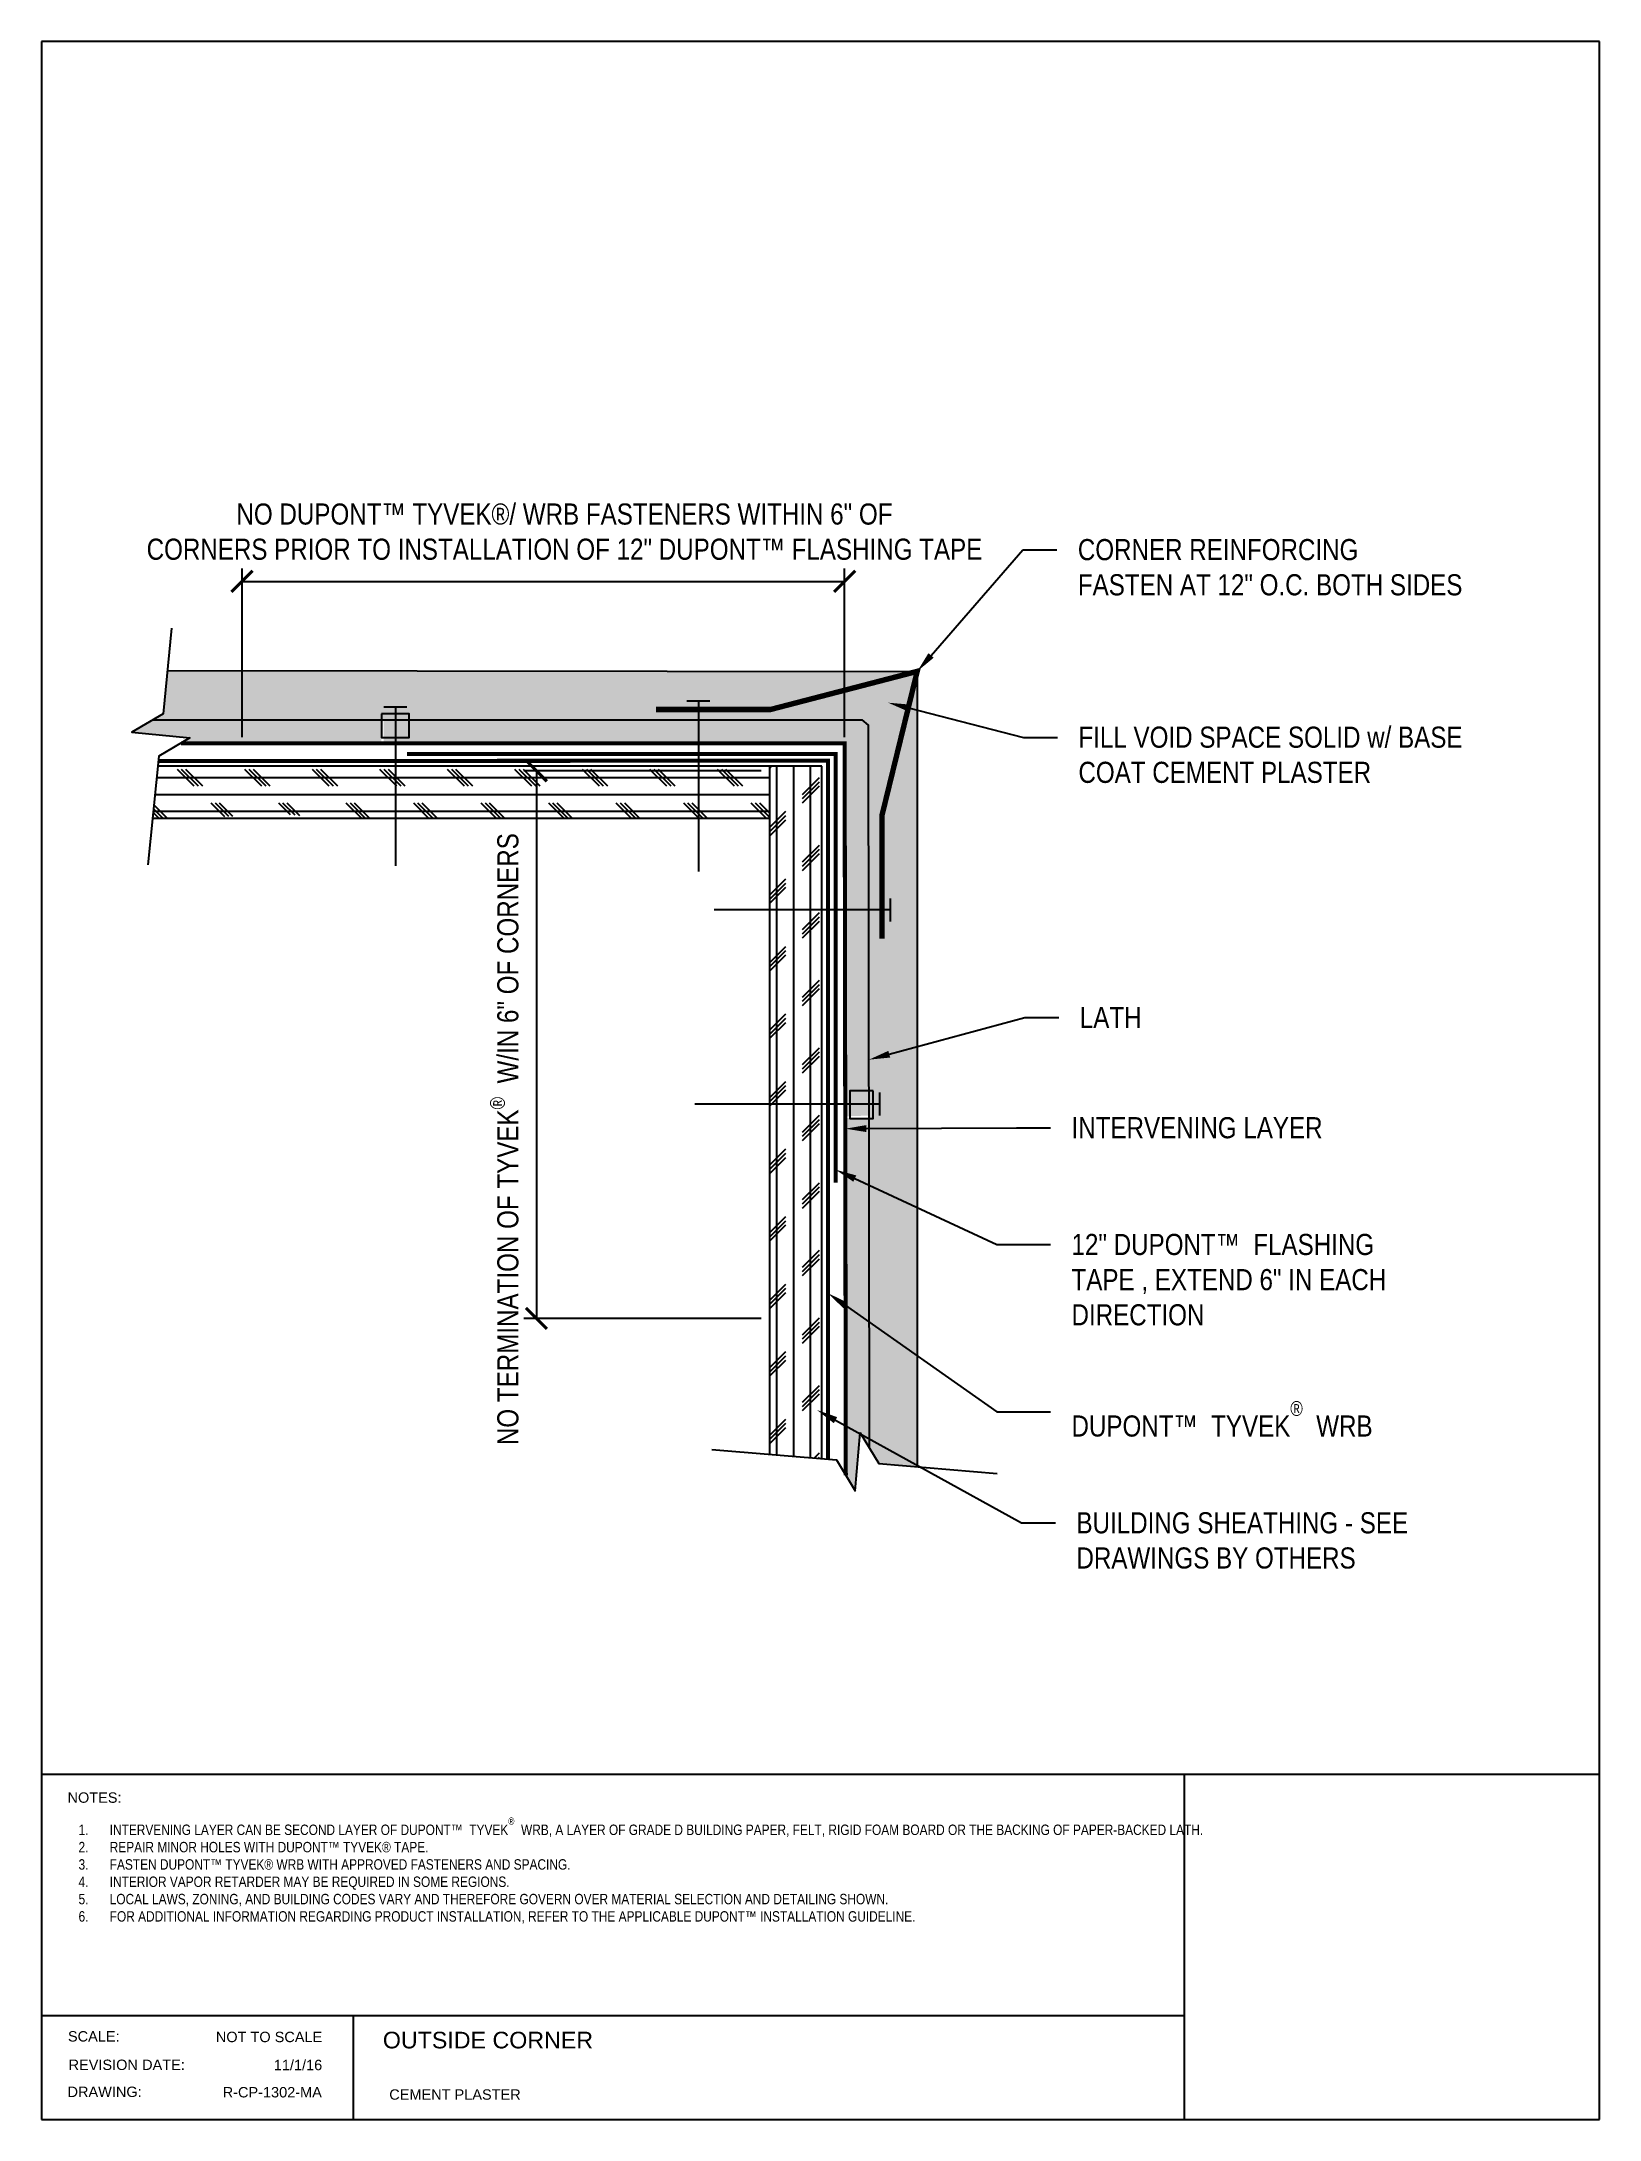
# Paper-space layout 'Title Block' of a CAD drawing. Header units: inches. Extents: x 0.3 to 7.8, y 0.1 to 10.1.
# The model-space entities are those that its viewports show. They can reach past a viewport. Long polylines and large blocks are cut down to what shows.
import ezdxf
from ezdxf import colors
from ezdxf.entities.mleader import LeaderData, LeaderLine
from ezdxf.math import Vec2, Vec3

# ---------------------------------------------------------------- set-up
doc = ezdxf.new("R2010")
doc.units = ezdxf.units.IN
doc.header["$MEASUREMENT"] = 0
for name, pattern in [('CENTER2', [1.125, 0.75, -0.125, 0.125, -0.125]), ('CENTER6', [0.4125, 0.3, -0.05, 0.03125, -0.03125]), ('HIDDEN', [0.375, 0.25, -0.125])]:
    doc.linetypes.add(name, pattern=pattern)
for name, color, linetype, lineweight in [('-ATI-WRB', 5, 'CENTER6', 15), ('.ATI-DETAIL', 13, 'Continuous', 25), ('.ATI-HATCH', 8, 'Continuous', 25), ('.ATI-TEXT', 7, 'Continuous', 35), ('ATI-SAM', 4, 'HIDDEN', 15)]:
    doc.layers.add(name, color=color, linetype=linetype, lineweight=lineweight)
doc.layers.add('title block', color=7, linetype='Continuous')
doc.styles.add('ATI ARCH 5-32', font='ARIALN.TTF', dxfattribs={"height": 0.15625})
doc.styles.get("Standard").update_dxf_attribs({"font": 'arial.ttf'})
doc.linetypes.add('ZIGZAG', pattern='A,0.0001,-0.2,[131,ltypeshp.shx,S=0.2,R=0,X=-0.2,Y=0],-0.4,[131,ltypeshp.shx,S=0.2,R=180,X=0.2,Y=0],-0.2', length=0.8001)
doc.dimstyles.new('ATI ARCH 5-32$0', dxfattribs={"dimtxt": 0.15625, "dimasz": 0.15625, "dimexe": 0.09375, "dimexo": 0.0625, "dimgap": 0.0625, "dimtad": 0, "dimdec": 4, "dimzin": 0, "dimdsep": 46, "dimlunit": 4, "dimtxsty": 'ATI ARCH 5-32', "dimblk": 'ARCHTICK', "dimcen": 0.09, "dimadec": 0, "dimazin": 0, "dimtfac": 0.8, "dimtdec": 4, "dimtofl": 0, "dimtmove": 1, "dimatfit": 3, "dimldrblk": 'ARCHTICK', "dimfxl": 1, "dimtolj": 1, "dimtzin": 0, "dimarcsym": 0})

# ---------------------------------------------------------------- blocks, each defined once
blk = doc.blocks.new('_ARCHTICK')
at = {"color": 0, "linetype": 'ByBlock', "const_width": 0.15}
blk.add_lwpolyline([(-0.5, -0.5), (0.5, 0.5)], dxfattribs=at)
blk = doc.blocks.new('*D2')
at = {"layer": '.ATI-TEXT', "color": 0, "lineweight": -2, "transparency": 16777216}
for p, q in [((22.698, 18.83), (22.698, 20.077)), ((27.161, 18.83), (27.161, 20.077)), ((22.698, 19.983), (27.161, 19.983))]:
    blk.add_line(p, q, dxfattribs=at)
at = {"layer": 'Defpoints', "color": 0, "transparency": 16777216}
for p in [(27.161, 19.983), (22.698, 18.767), (27.161, 18.767)]:
    blk.add_point(p, dxfattribs=at)
at = {"layer": '.ATI-TEXT', "color": 0, "lineweight": -2, "transparency": 16777216, "xscale": 0.15625, "yscale": 0.15625, "zscale": 0.15625, "rotation": 180}
blk.add_blockref('_ARCHTICK', (22.698, 19.983), dxfattribs=at)
at = {"layer": '.ATI-TEXT', "color": 0, "lineweight": -2, "transparency": 16777216, "xscale": 0.15625, "yscale": 0.15625, "zscale": 0.15625}
blk.add_blockref('_ARCHTICK', (27.161, 19.983), dxfattribs=at)
at = {"layer": '.ATI-TEXT', "color": 0, "transparency": 16777216, "insert": (25.086, 20.35), "char_height": 0.15625, "attachment_point": 5, "style": 'ATI ARCH 5-32'}
blk.add_mtext('\\A1;NO DUPONT™ TYVEK®/ WRB FASTENERS WITHIN 6" OF \\PCORNERS PRIOR TO INSTALLATION OF 12" DUPONT™ FLASHING TAPE ', dxfattribs=at)
blk = doc.blocks.new('*D3')
at = {"layer": '.ATI-TEXT', "color": 0, "lineweight": -2, "transparency": 16777216}
for p, q in [((26.543, 18.58), (24.784, 18.58)), ((24.878, 18.58), (24.878, 14.526)), ((26.543, 14.526), (24.784, 14.526))]:
    blk.add_line(p, q, dxfattribs=at)
at = {"layer": 'Defpoints', "color": 0, "transparency": 16777216}
for p in [(26.606, 18.58), (24.878, 14.526), (26.606, 14.526)]:
    blk.add_point(p, dxfattribs=at)
at = {"layer": '.ATI-TEXT', "color": 0, "lineweight": -2, "transparency": 16777216, "xscale": 0.15625, "yscale": 0.15625, "zscale": 0.15625}
for p, rotation in [((24.878, 18.58), 90), ((24.878, 14.526), 270)]:
    blk.add_blockref('_ARCHTICK', p, dxfattribs=dict(at, rotation=rotation))
at = {"layer": '.ATI-TEXT', "color": 0, "transparency": 16777216, "insert": (24.641, 15.853), "char_height": 0.15625, "attachment_point": 5, "rotation": 90, "style": 'ATI ARCH 5-32'}
blk.add_mtext('\\A1;NO TERMINATION OF TYVEK{\\H0.7x;\\C7;\\S®^ ;}  W/IN 6" OF CORNERS', dxfattribs=at)

msp = doc.modelspace()

# ---------------------------------------------------------------- hatches: boundary and pattern name
at = {"layer": '.ATI-HATCH'}
h = msp.add_hatch(dxfattribs=at)
h.set_pattern_fill('AR-SAND', color=256, scale=0.07)
h.set_pattern_definition([(37.5, (-55.51291, -17.96897), (-0.00440954, 0.13487766), [0, -0.1064, 0, -0.119, 0, -0.11375]), (7.5, (-55.51291, -17.96897), (0.12388437, 0.19755022), [0, -0.0574, 0, -0.0959, 0, -0.03675]), (327.5, (-55.59901, -17.96897), (0.21798993, 0.00039613), [0, -0.035, 0, -0.126, 0, -0.1645]), (317.5, (-55.59901, -17.96897), (0.21042886, 0.0614373), [0, -0.0175, 0, -0.0826, 0, -0.0945])])
h.paths.add_polyline_path([(27.69844, 19.31643), (22.1442, 19.32249), (22.11301, 19.00133), (22.03863, 18.95766), (26.07786, 18.95766), (26.07786, 19.03401), (26.61166, 19.03401)])
h.paths.add_polyline_path([(26.07786, 18.95766), (23.74626, 18.95766), (23.74678, 18.7832), (26.07786, 18.7832)])
h.paths.add_polyline_path([(23.73039, 18.95766), (22.03863, 18.95766), (21.88269, 18.86611), (22.31209, 18.82329), (22.24381, 18.7832), (23.73039, 18.7832)])
h.paths.add_polyline_path([(27.33705, 18.9174), (27.2916, 18.95766), (26.07786, 18.95766), (26.07786, 18.7832), (27.16096, 18.7832), (27.16292, 17.5501), (27.33906, 17.5501)], flags=17)
h.paths.add_polyline_path([(27.69844, 19.31643), (26.61166, 19.03401), (26.07786, 19.03401), (26.07786, 18.95766), (27.2916, 18.95766), (27.33705, 18.9174), (27.33906, 17.5501), (27.43846, 17.5501), (27.43846, 18.2541)])
h.paths.add_polyline_path([(27.69844, 19.31643), (27.43846, 18.2541), (27.43846, 17.5501), (27.33906, 17.5501), (27.34178, 15.69321), (27.69844, 15.78886)])
h.paths.add_polyline_path([(27.33906, 17.5501), (27.16292, 17.5501), (27.16536, 16.02212), (27.34101, 16.02736)])
h.paths.add_polyline_path([(27.34116, 16.11277), (27.33542, 16.11277), (27.33542, 16.00985), (27.16538, 16.00985), (27.16901, 13.73022), (27.27506, 13.67168), (27.27571, 13.67924), (27.28293, 13.66733), (27.3448, 13.63318)])
h.paths.add_polyline_path([(27.69844, 15.78886), (27.34178, 15.69321), (27.34261, 15.12714), (27.69844, 14.96921)])
h.paths.add_polyline_path([(27.69844, 14.96921), (27.34261, 15.12714), (27.34365, 14.41464), (27.69844, 14.25718)])
h.paths.add_polyline_path([(27.69844, 14.25718), (27.34365, 14.41464), (27.3448, 13.63318), (27.69844, 13.43794)])
h.paths.add_polyline_path([(27.27506, 13.67168), (27.16901, 13.73022), (27.1696, 13.36352), (27.23878, 13.2493)])
h.paths.add_polyline_path([(27.3448, 13.63318), (27.3449, 13.56502), (27.41408, 13.4508), (27.69844, 13.42736), (27.69844, 13.43794)])
h.paths.add_polyline_path([(27.3448, 13.63318), (27.28293, 13.66733), (27.3449, 13.56502)])
h = msp.add_hatch(dxfattribs=at)
h.set_pattern_fill('CORK', color=256, angle=180, style=0)
h.set_pattern_definition([(180, (21.34166, 18.53067), (-2e-17, -0.125), []), (315, (21.27916, 18.59317), (0.25, 0.25), [0.176777, -0.176777]), (315, (21.2479, 18.59317), (0.25, 0.25), [0.176777, -0.176777]), (315, (21.21666, 18.59317), (0.25, 0.25), [0.176777, -0.176777])])
edge = h.paths.add_edge_path(flags=17)
edge.add_arc((25.25888, 18.09477), 0.47909, 90, 163.904101)
edge.add_line((24.79857, 18.22759), (25.71919, 18.22759))
edge.add_arc((25.25888, 18.09477), 0.47909, 16.095899, 90)
h.paths.add_polyline_path([(23.35651, 18.22759), (22.97929, 18.26434), (22.39839, 18.2333)], flags=16)
edge = h.paths.add_edge_path()
edge.add_line((22.07369, 18.60746), (22.03577, 18.2292))
edge.add_line((22.03577, 18.2292), (24.79857, 18.22759))
edge.add_arc((25.25888, 18.09477), 0.47909, 16.095899, 163.904101, ccw=False)
edge.add_line((25.71919, 18.22759), (26.60596, 18.22759))
edge.add_line((26.60596, 18.22759), (26.60596, 18.61386))
edge.add_line((26.60596, 18.61386), (22.07369, 18.60746))
h = msp.add_hatch(dxfattribs=at)
h.set_pattern_fill('CORK', color=256, angle=90, style=0)
h.set_pattern_definition([(90, (26.90903, 18.40257), (-0.125, 8e-18), []), (225, (26.97153, 18.46507), (0.25, -0.25), [0.176777, -0.176777]), (225, (26.97153, 18.49632), (0.25, -0.25), [0.176777, -0.176777]), (225, (26.97153, 18.52757), (0.25, -0.25), [0.176777, -0.176777])])
h.paths.add_polyline_path([(26.60596, 13.51893), (26.99222, 13.48676), (26.99222, 18.61386), (26.60596, 18.61386)])

# ---------------------------------------------------------------- linework, layer by layer
at = {"layer": '-ATI-WRB', "linetype": 'CENTER6', "ltscale": 0.75, "const_width": 0.03}
msp.add_lwpolyline([(22.07816, 18.65204), (27.03767, 18.65554), (27.03767, 13.48297)], dxfattribs=at)
at = {"layer": '.ATI-DETAIL'}
for p, q in [((22.1442, 19.32249), (27.69844, 19.31643)), ((27.69844, 19.31643), (27.69844, 13.42736)), ((25.99259, 19.09831), (26.16312, 19.09831)), ((23.74805, 19.05356), (23.91857, 19.05356)), ((26.99222, 18.61386), (26.60596, 18.61386)), ((27.49964, 17.46483), (27.49964, 17.63536)), ((27.41964, 16.19803), (27.41964, 16.02751))]:
    msp.add_line(p, q, dxfattribs=at)
at = {"layer": '.ATI-DETAIL', "color": 13}
for p, q in [((26.60596, 18.61386), (22.07433, 18.61386)), ((26.60596, 13.51893), (26.60596, 18.61386)), ((26.99222, 13.48676), (26.99222, 18.61386)), ((26.60596, 18.22759), (22.0356, 18.22759))]:
    msp.add_line(p, q, dxfattribs=at)
at = {"layer": '.ATI-DETAIL'}
for points in [[(22.17477, 19.63732), (22.11301, 19.00133), (21.88269, 18.86611), (22.31209, 18.82329), (22.08177, 18.68807), (22.00111, 17.8835)], [(26.07786, 19.09831), (26.07786, 17.83526)], [(23.83331, 19.05356), (23.83331, 17.87752)], [(27.49964, 17.5501), (26.19461, 17.5501)], [(27.41964, 16.11277), (26.05246, 16.11277)], [(26.17656, 13.55469), (27.10042, 13.47774), (27.23878, 13.2493), (27.27571, 13.67924), (27.41408, 13.4508), (28.29158, 13.37845)]]:
    msp.add_lwpolyline(points, dxfattribs=at)
at = {"layer": '.ATI-DETAIL', "linetype": 'Continuous', "const_width": 0.04}
msp.add_lwpolyline([(25.76303, 19.03401), (26.61166, 19.03401), (27.69844, 19.31643), (27.43846, 18.2541), (27.43846, 17.33741)], dxfattribs=at)
at = {"layer": '.ATI-DETAIL', "linetype": 'ZIGZAG', "ltscale": 0.25}
for points in [[(22.03863, 18.95766), (27.2916, 18.95766)], [(27.3449, 13.56502), (27.33705, 18.9174), (27.2916, 18.95766)]]:
    msp.add_lwpolyline(points, dxfattribs=at)
at = {"layer": '.ATI-DETAIL'}
for points in [[(23.73039, 19.00224), (23.73039, 18.82778), (23.93622, 18.82778), (23.93622, 19.00224)], [(27.37337, 16.21074), (27.19891, 16.21074), (27.19891, 16.00491), (27.37337, 16.00491)]]:
    msp.add_lwpolyline(points, close=True, dxfattribs=at)
at = {"layer": '.ATI-DETAIL', "linetype": 'CENTER2', "ltscale": 0.75, "const_width": 0.03}
msp.add_lwpolyline([(22.24613, 18.7832), (27.16096, 18.7832), (27.1696, 13.36352)], dxfattribs=at)
at = {"layer": 'ATI-SAM', "const_width": 0.03}
msp.add_lwpolyline([(27.09439, 15.53031), (27.09439, 18.70507), (23.91962, 18.70507)], dxfattribs=at)

# ---------------------------------------------------------------- dimensions: what is measured, and where the dimension line sits
at = {"layer": '.ATI-TEXT'}
dim = msp.add_linear_dim(base=(27.16096, 19.98285), p1=(22.69756, 18.76728), p2=(27.16096, 18.76728), text='NO DUPONT™ TYVEK®/ WRB FASTENERS WITHIN 6" OF \\PCORNERS PRIOR TO INSTALLATION OF 12" DUPONT™ FLASHING TAPE ', dimstyle='ATI ARCH 5-32$0', override={"dimscale": 0}, dxfattribs=at)
dim.commit()
dim.dimension.update_dxf_attribs({"geometry": '*D2', "text_midpoint": (25.08643, 20.35033), "dimtype": 160})
dim = msp.add_linear_dim(base=(24.87752, 14.5264), p1=(26.60596, 18.58019), p2=(26.60596, 14.5264), angle=90, text='NO TERMINATION OF TYVEK{\\H0.7x;\\C7;\\S®^ ;}  W/IN 6" OF CORNERS', dimstyle='ATI ARCH 5-32$0', override={"dimscale": 0}, dxfattribs=at)
dim.commit()
dim.dimension.update_dxf_attribs({"geometry": '*D3', "text_midpoint": (24.64081, 15.8525), "dimtype": 160})

# ---------------------------------------------------------------- leaders
ml = msp.add_multileader_mtext('Standard', dxfattribs=at)
ml.set_content('CORNER REINFORCING\\PFASTEN AT 12" O.C. BOTH SIDES ', color=7, style='ATI ARCH 5-32')
ml.set_leader_properties(color=7)
ml.build(insert=Vec2(0, 0))
ml.multileader.update_dxf_attribs({"dogleg_length": 0.25, "arrow_head_size": 0.15625})
ctx = ml.context
ctx.base_point, ctx.char_height, ctx.arrow_head_size, ctx.landing_gap_size, ctx.plane_origin = Vec3(28.73189, 20.21656), 0.15625, 0.15625, 0.15625, Vec3(27.73056, 19.51711)
notes = []
notes.append((ctx, [(0, (1, 1, 0), (28.48189, 20.21656), (1, 0), 0.25, [(0, [(27.69844, 19.31643)], 0, [])])]))
ctx.mtext.insert, ctx.mtext.flow_direction = Vec3(28.88814, 20.29601), 5
ml = msp.add_multileader_mtext('Standard', dxfattribs=at)
ml.set_content('FILL VOID SPACE SOLID w/ BASE \\PCOAT CEMENT PLASTER', color=7, style='ATI ARCH 5-32')
ml.set_leader_properties(color=7)
ml.build(insert=Vec2(0, 0))
ml.multileader.update_dxf_attribs({"dogleg_length": 0.25, "arrow_head_size": 0.15625})
ctx = ml.context
ctx.base_point, ctx.char_height, ctx.arrow_head_size, ctx.landing_gap_size, ctx.plane_origin = Vec3(28.73628, 18.82796), 0.15625, 0.15625, 0.15625, Vec3(27.67322, 19.17389)
notes.append((ctx, [(0, (1, 1, 0), (28.48628, 18.82796), (1, 0), 0.25, [(0, [(27.48287, 19.0845)], 0, [])])]))
ctx.mtext.insert, ctx.mtext.flow_direction = Vec3(28.89253, 18.90741), 5
ml = msp.add_multileader_mtext('Standard', dxfattribs=at)
ml.set_content('LATH', color=7, style='ATI ARCH 5-32')
ml.set_leader_properties(color=7)
ml.build(insert=Vec2(0, 0))
ml.multileader.update_dxf_attribs({"dogleg_length": 0.25, "arrow_head_size": 0.15625})
ctx = ml.context
ctx.base_point, ctx.char_height, ctx.arrow_head_size, ctx.landing_gap_size, ctx.plane_origin = Vec3(28.7464, 16.75371), 0.15625, 0.15625, 0.15625, Vec3(27.47409, 15.8612)
notes.append((ctx, [(0, (1, 1, 0), (28.4964, 16.75371), (1, 0), 0.25, [(0, [(27.34068, 16.44127)], 0, [])])]))
ctx.mtext.insert, ctx.mtext.flow_direction = Vec3(28.90265, 16.83184), 5
ml = msp.add_multileader_mtext('Standard', dxfattribs=at)
ml.set_content('INTERVENING LAYER', color=7, style='ATI ARCH 5-32')
ml.set_leader_properties(color=7)
ml.build(insert=Vec2(0, 0))
ml.multileader.update_dxf_attribs({"dogleg_length": 0.25, "arrow_head_size": 0.15625})
ctx = ml.context
ctx.base_point, ctx.char_height, ctx.arrow_head_size, ctx.landing_gap_size, ctx.plane_origin = Vec3(28.68499, 15.93639), 0.15625, 0.15625, 0.15625, Vec3(27.2756, 15.04033)
notes.append((ctx, [(0, (1, 1, 0), (28.43499, 15.93639), (1, 0), 0.25, [(0, [(27.16551, 15.93045)], 0, [])])]))
ctx.mtext.insert, ctx.mtext.width, ctx.mtext.flow_direction = Vec3(28.84124, 16.01585), 3.3542546, 5
ml = msp.add_multileader_mtext('Standard', dxfattribs=at)
ml.set_content('12" DUPONT™  FLASHING\\PTAPE , EXTEND 6" IN EACH \\PDIRECTION', color=7, style='ATI ARCH 5-32')
ml.set_leader_properties(color=7)
ml.build(insert=Vec2(0, 0))
ml.multileader.update_dxf_attribs({"dogleg_length": 0.25, "arrow_head_size": 0.15625})
ctx = ml.context
ctx.base_point, ctx.char_height, ctx.arrow_head_size, ctx.landing_gap_size, ctx.plane_origin = Vec3(28.68499, 15.07198), 0.15625, 0.15625, 0.15625, Vec3(31.51815, 15.33517)
notes.append((ctx, [(0, (1, 1, 0), (28.28753, 15.07198), (1, 0), 0.39746, [(0, [(27.09439, 15.62686)], 0, [])])]))
ctx.mtext.insert, ctx.mtext.flow_direction = Vec3(28.84124, 15.15143), 5
ml = msp.add_multileader_mtext('Standard', dxfattribs=at)
ml.set_content('DUPONT™  TYVEK{\\A1;\\H0.7x;\\S®^ ;}  WRB', color=7, style='ATI ARCH 5-32')
ml.set_leader_properties(color=7)
ml.build(insert=Vec2(0, 0))
ml.multileader.update_dxf_attribs({"dogleg_length": 0.25, "arrow_head_size": 0.15625})
ctx = ml.context
ctx.base_point, ctx.char_height, ctx.arrow_head_size, ctx.landing_gap_size, ctx.plane_origin = Vec3(28.68499, 13.83404), 0.15625, 0.15625, 0.15625, Vec3(27.12814, 14.39374)
notes.append((ctx, [(0, (1, 1, 0), (28.28753, 13.83404), (1, 0), 0.39746, [(0, [(27.03767, 14.71239)], 0, [])])]))
ctx.mtext.insert, ctx.mtext.flow_direction = Vec3(28.84124, 13.91349), 5
ml = msp.add_multileader_mtext('Standard', dxfattribs=at)
ml.set_content('BUILDING SHEATHING - SEE DRAWINGS BY OTHERS', color=7, style='ATI ARCH 5-32')
ml.set_leader_properties(color=7)
ml.build(insert=Vec2(0, 0))
ml.multileader.update_dxf_attribs({"dogleg_length": 0.25, "arrow_head_size": 0.15625})
ctx = ml.context
ctx.base_point, ctx.char_height, ctx.arrow_head_size, ctx.landing_gap_size, ctx.plane_origin = Vec3(28.72163, 13.01107), 0.15625, 0.15625, 0.15625, Vec3(26.34777, 13.51394)
notes.append((ctx, [(0, (1, 1, 0), (28.47163, 13.01107), (1, 0), 0.25, [(0, [(26.95607, 13.84778)], 0, [])])]))
ctx.mtext.insert, ctx.mtext.width, ctx.mtext.flow_direction = Vec3(28.87788, 13.09053), 2.7158105, 5
for ctx, leaders in notes:
    for number, flags, end, landing, length, lines in leaders:
        leader = LeaderData()
        leader.index, (leader.has_last_leader_line, leader.has_dogleg_vector, leader.attachment_direction) = number, flags
        leader.last_leader_point, leader.dogleg_vector, leader.dogleg_length = Vec3(end), Vec3(landing), length
        for number, points, colour, breaks in lines:
            line = LeaderLine()
            line.index, line.vertices, line.color, line.breaks = number, Vec3.list(points), colors.encode_raw_color(colour), breaks
            leader.lines.append(line)
        ctx.leaders.append(leader)

psp = doc.layouts.new('Title Block')

# ---------------------------------------------------------------- linework, layer by layer
for p, q in [((7.772, 10.075), (0.272, 10.075)), ((0.272, 10.075), (0.272, 0.075)), ((7.772, 0.075), (7.772, 10.075)), ((0.272, 1.737), (7.772, 1.737)), ((5.772, 1.737), (5.772, 0.075)), ((0.272, 0.575), (5.772, 0.575)), ((1.772, 0.575), (1.772, 0.075)), ((0.272, 0.075), (7.772, 0.075))]:
    psp.add_line(p, q)

# ---------------------------------------------------------------- texts
at = {"attachment_point": 1}
for s, width, heights, insert, char_height in [('NOT TO SCALE', 0.57187, [0.141], (1.111, 0.497), 0.05), ('OUTSIDE CORNER', 2.74487, [0], (1.915, 0.497), 0.08), ('REVISION', 0.67794, [0], (0.402, 0.363), 0.05), ('11/1/16', 0.46189, [0], (1.39, 0.362), 0.05), ('R-CP-1302-MA', 0.4399, [0], (1.144, 0.231), 0.05), ('CEMENT PLASTER', 1.07519, [0], (1.946, 0.22), 0.05)]:
    psp.add_mtext_dynamic_manual_height_columns(s, width=width, gutter_width=0.25, heights=heights, dxfattribs=dict(at, insert=insert, char_height=char_height))
for tag, p in [('NOTES:', (0.397, 1.599)), ('SCALE:', (0.399, 0.45)), ('DATE:', (0.756, 0.313)), ('DRAWING:', (0.397, 0.183))]:
    psp.add_attdef(tag, p, '', height=0.05)
at = {"layer": 'title block', "insert": (0.4, 1.528), "char_height": 0.05, "attachment_point": 1}
psp.add_mtext_dynamic_manual_height_columns('\\pi-0.15,l0.2,t0.2;{\\fArial Narrow|b0|i0|c0|p34;\\C7;1.^IINTERVENING LAYER CAN BE SECOND LAYER OF DUPONT™  TYVEK\\A1;\\H0.7x;\\S®^ ;\\A0;\\H1.42857x;  WRB, A LAYER OF GRADE D BUILDING PAPER, FELT, RIGID FOAM BOARD OR THE BACKING OF PAPER-BACKED LATH.\\P2.^IREPAIR MINOR HOLES WITH DUPONT™ TYVEK® TAPE. \\P3.^IFASTEN DUPONT™ TYVEK® WRB WITH APPROVED FASTENERS AND SPACING. \\P4.^IINTERIOR VAPOR RETARDER MAY BE REQUIRED IN SOME REGIONS. \\P5.^ILOCAL LAWS, ZONING, AND BUILDING CODES VARY AND THEREFORE GOVERN OVER MATERIAL SELECTION AND DETAILING SHOWN. \\P6.^IFOR ADDITIONAL INFORMATION REGARDING PRODUCT INSTALLATION, REFER TO THE APPLICABLE DUPONT™ INSTALLATION GUIDELINE.}', width=5.37213, gutter_width=0.25, heights=[0.953], dxfattribs=at)

# ---------------------------------------------------------------- viewports
at = {"layer": '0'}
psp.add_viewport(center=(4.022, 5.906), size=(7.5, 8.3378), view_center_point=(26.98229, 17.5656), view_height=12.827354, dxfattribs=at)

doc.saveas('drawing.dxf')
